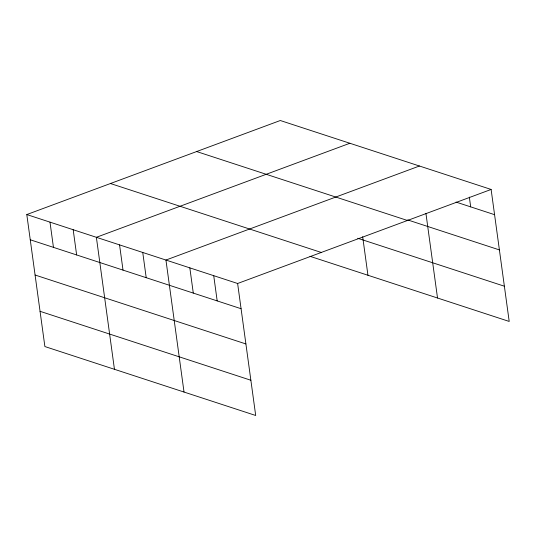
<?xml version="1.0" encoding="UTF-8"?>
<svg xmlns="http://www.w3.org/2000/svg" width="536" height="536" viewBox="0 0 536 536"><rect width="100%" height="100%" fill="white"/><g stroke="black" fill="none" stroke-linecap="round" stroke-linejoin="round"><path stroke-width="0.8" d="M26.8 214.554L237.622 283.49L255.699 415.487L44.883 346.551L26.8 214.554L280.301 120.513L491.117 189.449L509.2 321.446L309.976 256.302M349.867 143.266L96.373 237.301L114.449 369.297M419.44 166.013L165.939 260.047L184.022 392.044M237.622 283.49L491.117 189.449M456.036 202.079L494.574 214.681M407.621 219.901L499.398 249.91M196.645 151.547L407.461 220.484M357.713 238.259L504.376 286.217M110.456 183.52L321.272 252.456M30.257 239.78L241.073 308.716M35.081 275.015L245.903 343.951M40.053 311.315L250.875 380.252M469.342 197.101L470.682 206.869M425.926 213.362L437.523 298.009M362.671 236.724L367.951 275.263M213.723 275.678L217.18 300.904M189.831 267.866L193.288 293.091M142.75 252.469L146.207 277.695M119.561 244.885L123.019 270.111M73.177 229.716L76.635 254.948M49.989 222.139L53.446 247.364"/></g></svg>
